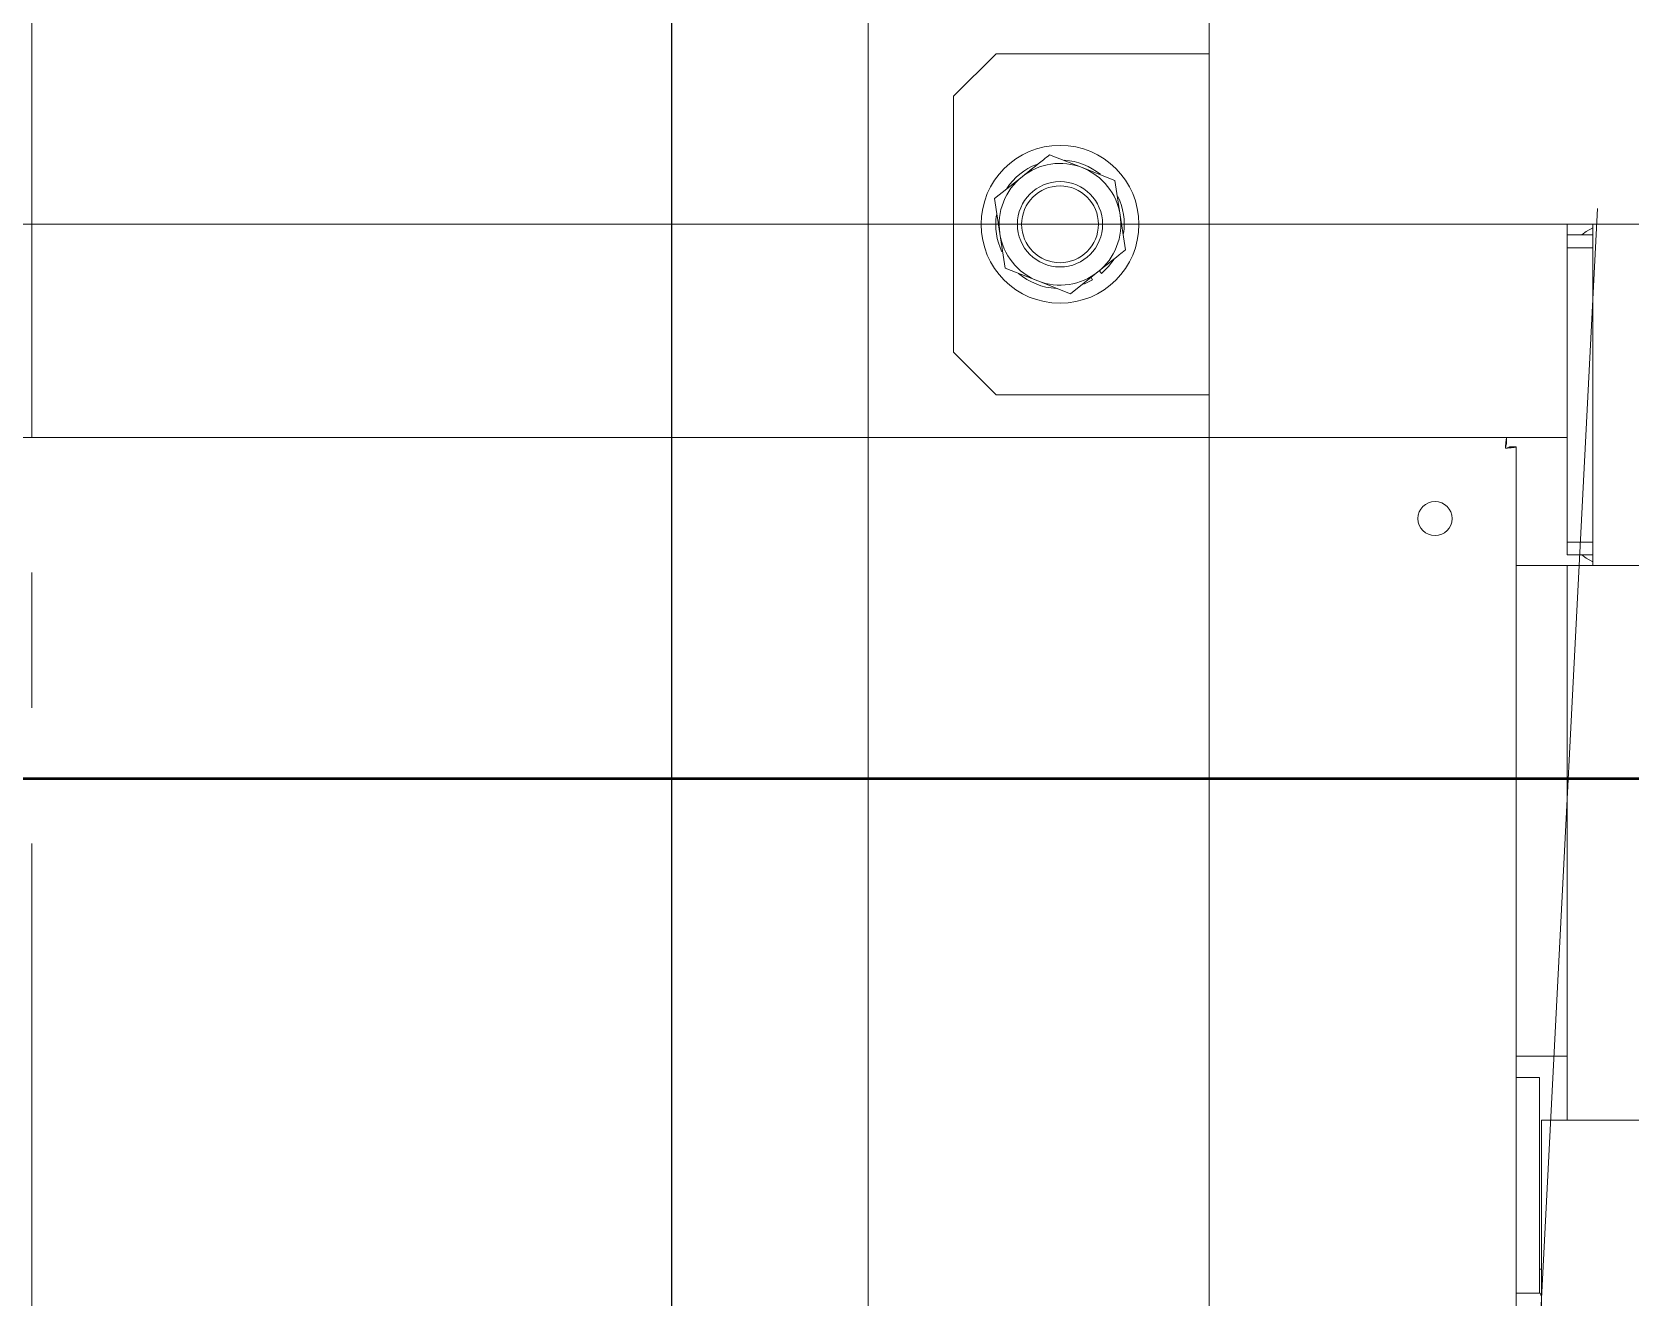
# Model space of a CAD drawing. Header units: millimetres. Extents: x 163705 to 1616509, y 81827 to 302547.
# Drawn here: x 214427.8 to 214802.6, y 144438.1 to 144734.7 of the extents above; entities that cross this region are included whole.
import ezdxf

# ---------------------------------------------------------------- set-up
doc = ezdxf.new("R2010")
doc.units = ezdxf.units.MM
doc.header["$LTSCALE"] = 10
doc.linetypes.add('CENTER', pattern=[50.8, 31.75, -6.35, 6.35, -6.35])
doc.linetypes.add('CENTER2', pattern=[28.575, 19.05, -3.175, 3.175, -3.175])
for name, color, linetype, lineweight in [('1-中心线', 1, 'CENTER2', 0), ('1-设备轮廓', 2, 'Continuous', 18), ('1-轴线', 9, 'CENTER', 0)]:
    doc.layers.add(name, color=color, linetype=linetype, lineweight=lineweight)

# ---------------------------------------------------------------- blocks, each defined once
blk = doc.blocks.new('G$C3B61D3F5')
for p, q in [((921, 1330), (261, 1330)), ((927, 1330), (921, 1330)), ((921, 1330), (921, 1322)), ((927, 1327.5), (921, 1327.5)), ((927, 1330), (1201, 1330)), ((927, 1320), (927, 1330)), ((927, 1324.5), (921, 1324.5)), ((921, 1322), (921, 1288)), ((927, 1260), (927, 1320)), ((921, 1288), (921, 1282.19)), ((921, 1255.5), (921, 1282.19)), ((906.79, 1280), (263.21, 1280)), ((906.79, 1280), (906.79, 1278.5)), ((921, 1280), (906.79, 1280)), ((909, 1277.79), (907.5, 1277.79)), ((909, 1277.79), (909, 284.5)), ((927, 1250), (927, 1260)), ((927, 1255.5), (921, 1255.5)), ((921, 1252.5), (921, 1255.5)), ((927, 1252.5), (921, 1252.5)), ((921, 1250), (909, 1250)), ((921, 1120), (921, 1250)), ((921, 1250), (931, 1250)), ((931, 1250), (991, 1250)), ((909, 1135), (921, 1135)), ((909, 1130), (913.17, 1130)), ((913.17, 1130), (914.5, 1130)), ((914.5, 1130), (914.5, 1079.44)), ((915, 1120), (915, 1020)), ((915, 1120), (922, 1120)), ((922, 1120), (1000, 1120)), ((914.5, 1085), (915, 1085)), ((914.64, 1079.44), (909, 1079.44)), ((914.64, 1079.44), (914.87, 1078.79)), ((915, 1078.6), (914.95, 1078.79))]:
    blk.add_line(p, q)
at = {"flags": 128}
for points in [[(927, 1329.17), (925.44, 1328.31), (924.39, 1327.5)], [(924.39, 1252.5), (925.44, 1251.69), (927, 1250.83)]]:
    blk.add_lwpolyline(points, dxfattribs=at)
blk.add_circle((890, 1261), 4)
for points in [[(906.79, 1280), (906.77, 1279.96), (906.72, 1279.89), (906.65, 1279.31), (906.57, 1278.48), (906.52, 1277.83), (906.5, 1277.5)], [(906.79, 1278.5), (906.77, 1278.48), (906.72, 1278.45), (906.65, 1278.22), (906.57, 1277.89), (906.52, 1277.63), (906.5, 1277.5)], [(906.5, 1277.5), (906.83, 1277.52), (907.48, 1277.57), (908.31, 1277.65), (908.89, 1277.72), (908.96, 1277.77), (909, 1277.79)], [(906.5, 1277.5), (906.63, 1277.52), (906.89, 1277.57), (907.22, 1277.65), (907.45, 1277.72), (907.48, 1277.77), (907.5, 1277.79)]]:
    blk.add_open_spline(points, degree=3)
blk = doc.blocks.new('A$C2f6614b9')
at = {"layer": '1-设备轮廓', "lineweight": 50, "ltscale": 5}
blk.add_line((16925.01, 1949.99), (1300, 1949.99), dxfattribs=at)
at = {"layer": '1-设备轮廓'}
blk.add_blockref('G$C3B61D3F5', (13739.01, 750), dxfattribs=at)
blk = doc.blocks.new('G$CE9C43516')
for p, q in [((241, 345), (241, 2215)), ((321, 2205), (321, 355)), ((261, 1940), (271, 1950)), ((271, 1950), (321, 1950)), ((261, 1880), (261, 1940)), ((291.21, 1923.28), (283.55, 1926.29)), ((298.88, 1920.27), (291.21, 1923.28)), ((277.11, 1921.16), (270.66, 1916.02)), ((300.11, 1912.12), (298.88, 1920.27)), ((270.66, 1916.02), (271.89, 1907.88)), ((301.34, 1903.98), (300.11, 1912.12)), ((271.89, 1907.88), (273.12, 1899.73)), ((273.12, 1899.73), (280.79, 1896.72)), ((280.79, 1896.72), (288.45, 1893.71)), ((288.45, 1893.71), (294.89, 1898.84)), ((291.6, 1896), (293.65, 1897.01)), ((293.65, 1897.01), (293.27, 1897.55)), ((295.23, 1899.11), (295.69, 1898.46)), ((271, 1870), (261, 1880)), ((321, 1870), (271, 1870))]:
    blk.add_line(p, q)
at = {"flags": 128}
blk.add_lwpolyline([(295.69, 1898.46), (297.34, 1900.07), (298.69, 1901.86)], dxfattribs=at)
for radius in [18.5, 10, 9]:
    blk.add_circle((286, 1910), radius)
for radius, start, end in [(15.07, 111.1575, 146.0411), (14.27, 68.5631, 128.5631), (15.07, 51.0935, 85.9542), (14.27, 8.5631, 68.5631), (14.27, 128.5631, 188.5631), (15.07, 351.7199, 25.6004), (15.07, 171.5318, 205.4016), (14.27, 308.5631, 8.5631), (14.27, 188.5631, 248.5631), (15.07, 229.7947, 266.6079), (14.27, 248.5631, 308.5631)]:
    blk.add_arc((286, 1910), radius, start, end)
for points, knots in [([(283.55, 1926.29), (283.07, 1925.91), (280.93, 1924.21), (278.78, 1922.49), (277.11, 1921.16)], [0, 0, 0, 0, 0.225037, 1, 1, 1, 1]), ([(294.89, 1898.84), (296.56, 1900.17), (298.72, 1901.89), (300.85, 1903.6), (301.34, 1903.98)], [0, 0, 0, 0, 0.774963, 1, 1, 1, 1])]:
    blk.add_open_spline(points, degree=3, knots=knots)
blk = doc.blocks.new('A$C7121566b')
blk.add_lwpolyline([(4649.65, 2600.13), (6924.65, 2600.13), (6924.65, 9600.13), (4649.65, 9600.13)], close=True)
at = {"layer": '1-中心线'}
blk.add_line((4499.65, 11700.24), (4499.65, 0), dxfattribs=at)
at = {"layer": '1-轴线'}
blk.add_lwpolyline([(4798.31, 2802.08), (5109.93, 8864.21), (6725.3, 9418.31)], dxfattribs=at)
at = {"layer": '1-设备轮廓'}
blk.add_blockref('G$CE9C43516', (4454.72, 2220.13), dxfattribs=at)

msp = doc.modelspace()

# ---------------------------------------------------------------- block references
for name, p in [('A$C7121566b', (209928.183, 140559.499)), ('A$C2f6614b9', (200127.833, 142609.632))]:
    msp.add_blockref(name, p)

doc.saveas('drawing.dxf')
